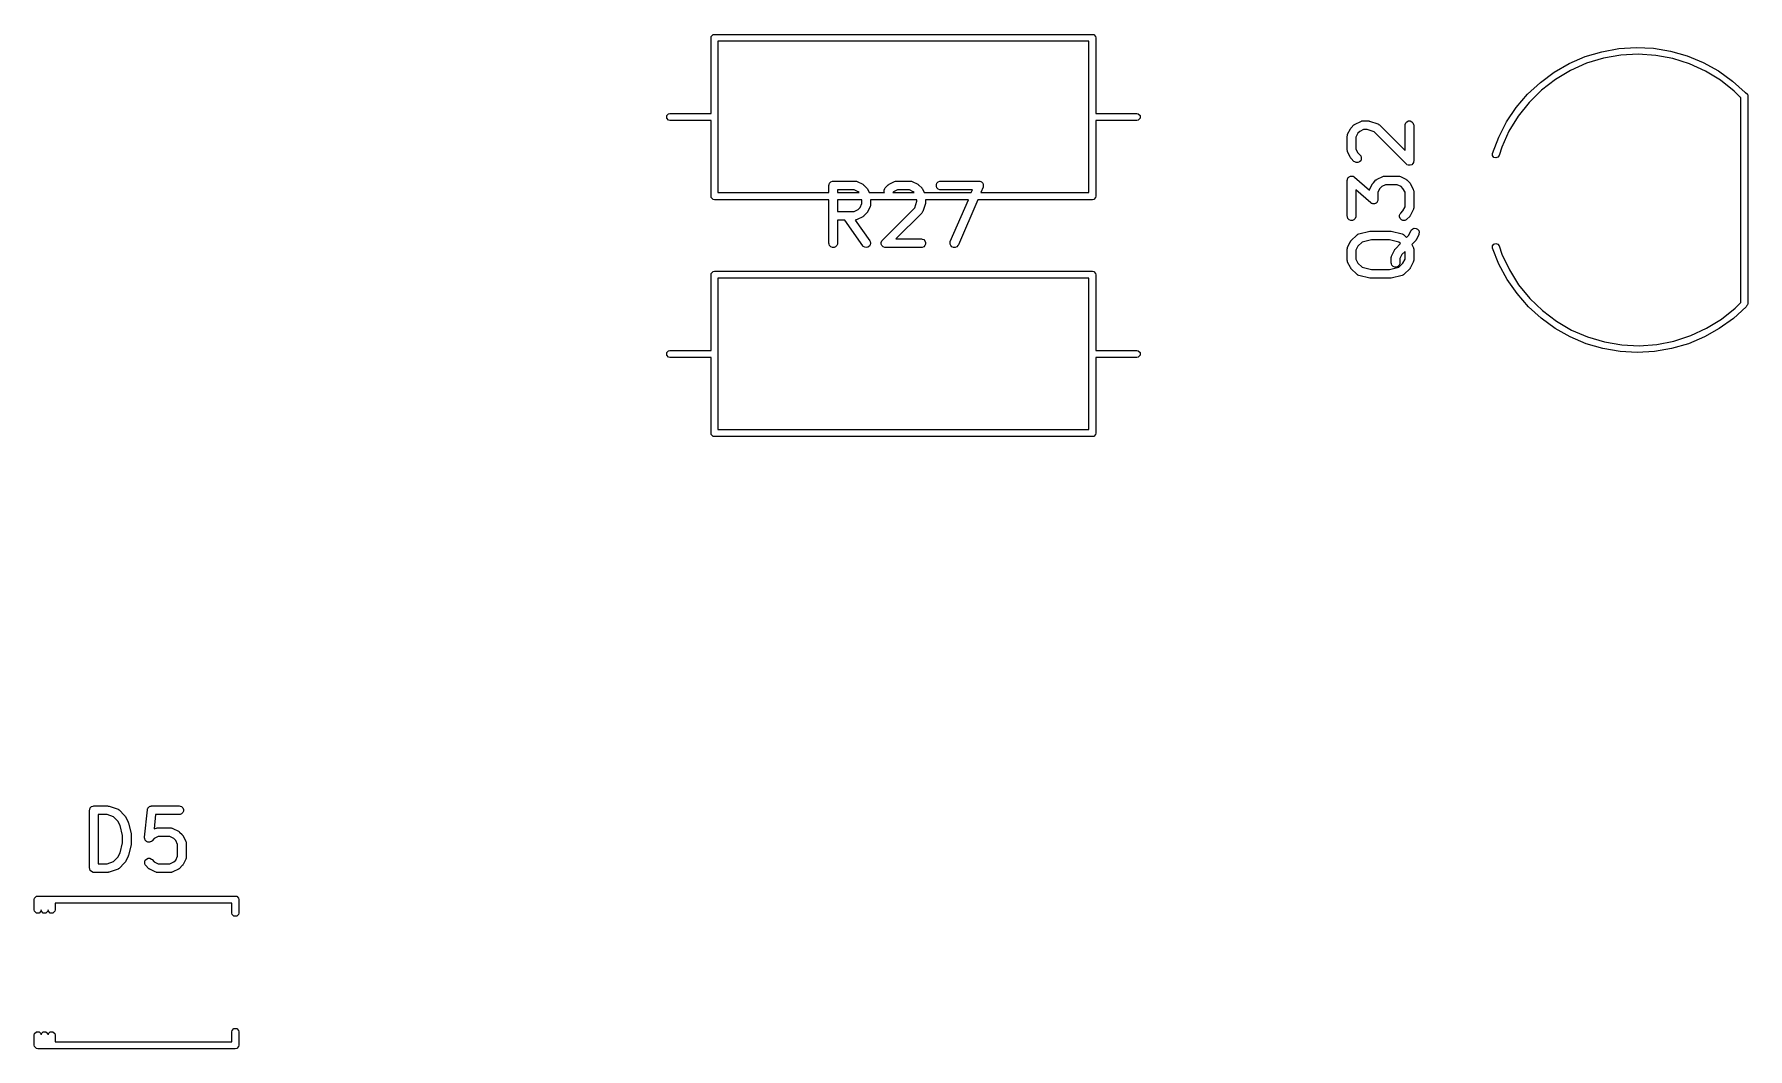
# Model space of a CAD drawing. Extents: x -0.09 to 4.55, y -0.16 to 2.78.
# Drawn here: x 1.472 to 2.64, y -0.125 to 0.566 of the extents above; entities that cross this region are included whole.
import ezdxf

# ---------------------------------------------------------------- set-up
doc = ezdxf.new("R2010")
doc.units = 0
doc.header["$MEASUREMENT"] = 0
doc.layers.add('BLACK', color=7, linetype='CONTINUOUS')

msp = doc.modelspace()

# ---------------------------------------------------------------- linework, layer by layer
at = {"layer": 'BLACK', "linetype": 'CONTINUOUS'}
for p, q in [((1.9335, 0.5634), (1.9336, 0.5643)), ((1.9335, 0.5118), (1.9335, 0.5634)), ((1.9336, 0.5643), (1.9349, 0.5656)), ((1.9349, 0.5656), (1.9358, 0.5657)), ((1.9358, 0.5657), (2.1933, 0.5657)), ((1.9382, 0.561), (1.9382, 0.4579)), ((2.1909, 0.561), (1.9382, 0.561)), ((2.1909, 0.4579), (2.1909, 0.561)), ((2.1933, 0.5657), (2.1942, 0.5656)), ((2.1942, 0.5656), (2.1955, 0.5643)), ((2.1955, 0.5643), (2.1957, 0.5634)), ((2.1957, 0.5634), (2.1957, 0.5118)), ((2.5182, 0.5458), (2.529, 0.5505)), ((2.529, 0.5505), (2.5404, 0.5539)), ((2.5414, 0.5495), (2.53, 0.546)), ((2.5404, 0.5539), (2.552, 0.556)), ((2.5532, 0.5515), (2.5414, 0.5495)), ((2.552, 0.556), (2.5638, 0.5567)), ((2.5651, 0.5522), (2.5532, 0.5515)), ((2.5638, 0.5567), (2.5756, 0.5562)), ((2.5771, 0.5514), (2.5651, 0.5522)), ((2.5756, 0.5562), (2.5872, 0.5542)), ((2.5888, 0.5492), (2.5771, 0.5514)), ((2.5872, 0.5542), (2.5986, 0.551)), ((2.6002, 0.5456), (2.5888, 0.5492)), ((2.5986, 0.551), (2.6095, 0.5465)), ((2.4985, 0.5329), (2.508, 0.5399)), ((2.508, 0.5399), (2.5182, 0.5458)), ((2.519, 0.5411), (2.5088, 0.535)), ((2.53, 0.546), (2.519, 0.5411)), ((2.6111, 0.5406), (2.6002, 0.5456)), ((2.6095, 0.5465), (2.6198, 0.5408)), ((2.6213, 0.5344), (2.6111, 0.5406)), ((2.6198, 0.5408), (2.6294, 0.5339)), ((2.4898, 0.5249), (2.4985, 0.5329)), ((2.4993, 0.5277), (2.4908, 0.5193)), ((2.5088, 0.535), (2.4993, 0.5277)), ((2.6306, 0.5269), (2.6213, 0.5344)), ((2.6294, 0.5339), (2.638, 0.5262)), ((2.6348, 0.5227), (2.6306, 0.5269)), ((2.638, 0.5262), (2.6383, 0.5262)), ((2.6383, 0.5262), (2.6396, 0.5249)), ((2.4755, 0.5061), (2.4821, 0.5159)), ((2.4821, 0.5159), (2.4898, 0.5249)), ((2.4908, 0.5193), (2.4834, 0.5099)), ((2.635, 0.5226), (2.6348, 0.5227)), ((2.6348, 0.5227), (2.6348, 0.5227)), ((2.635, 0.3831), (2.635, 0.5226)), ((2.6396, 0.5249), (2.6398, 0.524)), ((2.6398, 0.524), (2.6398, 0.3823)), ((1.9033, 0.5104), (1.9046, 0.5116)), ((1.9033, 0.5085), (1.9033, 0.5104)), ((1.9046, 0.5073), (1.9033, 0.5085)), ((1.9046, 0.5116), (1.9055, 0.5118)), ((1.9055, 0.5071), (1.9046, 0.5073)), ((1.9055, 0.5118), (1.9335, 0.5118)), ((1.9335, 0.5071), (1.9055, 0.5071)), ((1.9335, 0.4555), (1.9335, 0.5071)), ((2.1957, 0.5118), (2.2236, 0.5118)), ((2.2236, 0.5071), (2.1957, 0.5071)), ((2.1957, 0.5071), (2.1957, 0.4555)), ((2.2236, 0.5118), (2.2245, 0.5116)), ((2.2245, 0.5073), (2.2236, 0.5071)), ((2.2245, 0.5116), (2.2258, 0.5104)), ((2.2258, 0.5085), (2.2245, 0.5073)), ((2.2258, 0.5104), (2.2258, 0.5085)), ((2.3695, 0.5019), (2.3697, 0.5021)), ((2.3697, 0.5021), (2.3715, 0.504)), ((2.3715, 0.504), (2.3718, 0.5042)), ((2.3718, 0.5042), (2.3719, 0.5043)), ((2.3718, 0.5042), (2.3718, 0.5042)), ((2.3719, 0.5043), (2.372, 0.5043)), ((2.372, 0.5043), (2.3721, 0.5044)), ((2.3721, 0.5044), (2.3723, 0.5045)), ((2.3723, 0.5045), (2.3761, 0.5064)), ((2.3761, 0.5064), (2.3766, 0.5066)), ((2.3766, 0.5066), (2.3767, 0.5066)), ((2.3767, 0.5066), (2.3768, 0.5067)), ((2.3768, 0.5067), (2.3774, 0.5067)), ((2.3774, 0.5067), (2.3811, 0.5067)), ((2.3811, 0.5067), (2.3814, 0.5067)), ((2.3814, 0.5067), (2.3815, 0.5067)), ((2.3815, 0.5067), (2.3816, 0.5067)), ((2.3816, 0.5067), (2.3817, 0.5067)), ((2.3817, 0.5067), (2.3818, 0.5066)), ((2.3818, 0.5066), (2.3821, 0.5066)), ((2.3821, 0.5066), (2.3877, 0.5047)), ((2.3877, 0.5047), (2.3882, 0.5045)), ((2.3882, 0.5045), (2.3883, 0.5044)), ((2.3883, 0.5044), (2.3884, 0.5043)), ((2.3884, 0.5043), (2.3888, 0.504)), ((2.3888, 0.504), (2.4063, 0.4865)), ((2.4063, 0.5043), (2.4068, 0.5054)), ((2.4063, 0.5038), (2.4063, 0.5043)), ((2.4063, 0.4865), (2.4063, 0.5038)), ((2.4068, 0.5054), (2.4076, 0.5062)), ((2.4076, 0.5062), (2.4087, 0.5067)), ((2.4087, 0.5067), (2.4098, 0.5067)), ((2.4098, 0.5067), (2.4109, 0.5062)), ((2.4109, 0.5062), (2.4117, 0.5054)), ((2.4117, 0.5054), (2.4121, 0.5043)), ((2.4121, 0.5043), (2.4122, 0.5038)), ((2.4122, 0.5038), (2.4122, 0.4794)), ((2.4701, 0.4956), (2.4755, 0.5061)), ((2.4834, 0.5099), (2.4771, 0.4997)), ((2.3669, 0.4963), (2.367, 0.4968)), ((2.3669, 0.4869), (2.3669, 0.4963)), ((2.367, 0.497), (2.3672, 0.4976)), ((2.367, 0.4969), (2.367, 0.497)), ((2.367, 0.4968), (2.367, 0.4969)), ((2.3672, 0.4976), (2.3691, 0.5013)), ((2.3691, 0.5013), (2.3693, 0.5016)), ((2.3693, 0.5016), (2.3693, 0.5017)), ((2.3693, 0.5017), (2.3694, 0.5017)), ((2.3694, 0.5018), (2.3695, 0.5019)), ((2.3694, 0.5017), (2.3694, 0.5018)), ((2.3742, 0.4983), (2.3728, 0.4956)), ((2.3728, 0.4956), (2.3728, 0.4876)), ((2.3754, 0.4995), (2.3742, 0.4983)), ((2.3781, 0.5008), (2.3754, 0.4995)), ((2.3806, 0.5008), (2.3781, 0.5008)), ((2.3852, 0.4993), (2.3806, 0.5008)), ((2.4072, 0.4773), (2.3852, 0.4993)), ((2.4659, 0.4846), (2.4701, 0.4956)), ((2.4771, 0.4997), (2.4722, 0.4888)), ((2.367, 0.4863), (2.3669, 0.4869)), ((2.367, 0.4862), (2.367, 0.4863)), ((2.367, 0.4861), (2.367, 0.4862)), ((2.3672, 0.4856), (2.367, 0.4861)), ((2.3691, 0.4818), (2.3672, 0.4856)), ((2.3693, 0.4816), (2.3691, 0.4818)), ((2.3693, 0.4815), (2.3693, 0.4816)), ((2.3694, 0.4814), (2.3693, 0.4815)), ((2.3694, 0.4813), (2.3694, 0.4814)), ((2.3695, 0.4813), (2.3694, 0.4813)), ((2.3697, 0.4811), (2.3695, 0.4813)), ((2.3715, 0.4792), (2.3697, 0.4811)), ((2.372, 0.4788), (2.3715, 0.4792)), ((2.373, 0.4784), (2.372, 0.4788)), ((2.3728, 0.4876), (2.3742, 0.4849)), ((2.3742, 0.4849), (2.3757, 0.4834)), ((2.3753, 0.4788), (2.3742, 0.4784)), ((2.3761, 0.4796), (2.3753, 0.4788)), ((2.3757, 0.4834), (2.3761, 0.4829)), ((2.3761, 0.4829), (2.3765, 0.4818)), ((2.3765, 0.4807), (2.3761, 0.4796)), ((2.3765, 0.4818), (2.3765, 0.4807)), ((2.4121, 0.4788), (2.412, 0.4785)), ((2.4122, 0.4794), (2.4121, 0.4788)), ((2.4659, 0.4831), (2.4659, 0.4846)), ((2.4667, 0.4819), (2.4659, 0.4831)), ((2.4681, 0.4815), (2.4667, 0.4819)), ((2.4695, 0.482), (2.4681, 0.4815)), ((2.4704, 0.4831), (2.4695, 0.482)), ((2.4722, 0.4888), (2.4704, 0.4831)), ((2.4704, 0.4831), (2.4704, 0.4831)), ((2.367, 0.4668), (2.3672, 0.4673)), ((2.3672, 0.4673), (2.3673, 0.4677)), ((2.3673, 0.4677), (2.3674, 0.4678)), ((2.3674, 0.4679), (2.3678, 0.4683)), ((2.3674, 0.4678), (2.3674, 0.4679)), ((2.3678, 0.4683), (2.3681, 0.4686)), ((2.3681, 0.4686), (2.3682, 0.4687)), ((2.3682, 0.4687), (2.3687, 0.4689)), ((2.3682, 0.4687), (2.3682, 0.4687)), ((2.3687, 0.4689), (2.3691, 0.4691)), ((2.3691, 0.4691), (2.3692, 0.4691)), ((2.3692, 0.4691), (2.3693, 0.4692)), ((2.3693, 0.4692), (2.3698, 0.4692)), ((2.3698, 0.4692), (2.3703, 0.4692)), ((2.3703, 0.4692), (2.3704, 0.4692)), ((2.3704, 0.4692), (2.3705, 0.4692)), ((2.3705, 0.4692), (2.3709, 0.469)), ((2.3709, 0.469), (2.3713, 0.4688)), ((2.3713, 0.4688), (2.3715, 0.4687)), ((2.3715, 0.4687), (2.3715, 0.4687)), ((2.3715, 0.4687), (2.3716, 0.4687)), ((2.3716, 0.4687), (2.3718, 0.4685)), ((2.3718, 0.4685), (2.382, 0.4596)), ((2.3742, 0.4784), (2.373, 0.4784)), ((2.3871, 0.4669), (2.3873, 0.467)), ((2.3873, 0.467), (2.3911, 0.4689)), ((2.3911, 0.4689), (2.3916, 0.4691)), ((2.3916, 0.4691), (2.3917, 0.4691)), ((2.3917, 0.4691), (2.3918, 0.4692)), ((2.3918, 0.4692), (2.3924, 0.4692)), ((2.3924, 0.4692), (2.4017, 0.4692)), ((2.4017, 0.4692), (2.4023, 0.4692)), ((2.4023, 0.4692), (2.4024, 0.4691)), ((2.4024, 0.4691), (2.4025, 0.4691)), ((2.4025, 0.4691), (2.4031, 0.4689)), ((2.4031, 0.4689), (2.4068, 0.467)), ((2.4068, 0.467), (2.4071, 0.4669)), ((2.4076, 0.4769), (2.4072, 0.4773)), ((2.4084, 0.4766), (2.4076, 0.4769)), ((2.4087, 0.4765), (2.4084, 0.4766)), ((2.4098, 0.4765), (2.4087, 0.4765)), ((2.4087, 0.4765), (2.4087, 0.4765)), ((2.4109, 0.4769), (2.4098, 0.4765)), ((2.4117, 0.4778), (2.4109, 0.4769)), ((2.412, 0.4785), (2.4117, 0.4778)), ((1.9336, 0.4546), (1.9335, 0.4555)), ((1.9382, 0.4579), (2.0138, 0.4579)), ((2.0138, 0.4628), (2.0139, 0.4634)), ((2.0138, 0.4579), (2.0138, 0.4628)), ((2.0139, 0.4634), (2.0143, 0.4644)), ((2.0143, 0.4644), (2.0151, 0.4653)), ((2.0151, 0.4653), (2.0162, 0.4657)), ((2.0162, 0.4657), (2.0168, 0.4658)), ((2.0168, 0.4658), (2.0318, 0.4658)), ((2.0311, 0.4598), (2.0197, 0.4598)), ((2.0197, 0.4598), (2.0197, 0.4579)), ((2.0197, 0.4579), (2.0344, 0.4579)), ((2.0338, 0.4585), (2.0311, 0.4598)), ((2.0318, 0.4658), (2.0323, 0.4657)), ((2.0323, 0.4657), (2.0324, 0.4657)), ((2.0324, 0.4657), (2.0325, 0.4657)), ((2.0325, 0.4657), (2.0331, 0.4654)), ((2.0331, 0.4654), (2.0368, 0.4636)), ((2.0344, 0.4579), (2.0338, 0.4585)), ((2.0368, 0.4636), (2.0371, 0.4634)), ((2.0371, 0.4634), (2.0371, 0.4634)), ((2.0371, 0.4634), (2.0372, 0.4633)), ((2.0372, 0.4633), (2.0373, 0.4633)), ((2.0373, 0.4633), (2.0374, 0.4632)), ((2.0374, 0.4632), (2.0376, 0.463)), ((2.0376, 0.463), (2.0395, 0.4611)), ((2.0395, 0.4611), (2.0397, 0.4609)), ((2.0397, 0.4609), (2.0397, 0.4609)), ((2.0397, 0.4609), (2.0398, 0.4608)), ((2.0398, 0.4608), (2.0398, 0.4607)), ((2.0398, 0.4607), (2.0399, 0.4606)), ((2.0399, 0.4606), (2.04, 0.4604)), ((2.04, 0.4604), (2.0413, 0.4579)), ((2.0413, 0.4579), (2.0516, 0.4579)), ((2.0514, 0.4596), (2.0518, 0.4607)), ((2.0514, 0.4585), (2.0514, 0.4596)), ((2.0516, 0.4579), (2.0514, 0.4585)), ((2.0518, 0.4607), (2.0522, 0.4611)), ((2.0522, 0.4611), (2.054, 0.463)), ((2.054, 0.463), (2.0543, 0.4632)), ((2.0543, 0.4632), (2.0543, 0.4633)), ((2.0543, 0.4633), (2.0544, 0.4633)), ((2.0544, 0.4633), (2.0545, 0.4634)), ((2.0545, 0.4634), (2.0546, 0.4634)), ((2.0546, 0.4634), (2.0548, 0.4636)), ((2.0548, 0.4636), (2.0586, 0.4654)), ((2.0579, 0.4585), (2.0573, 0.4579)), ((2.0573, 0.4579), (2.0719, 0.4579)), ((2.0606, 0.4598), (2.0579, 0.4585)), ((2.0586, 0.4654), (2.0591, 0.4657)), ((2.0591, 0.4657), (2.0592, 0.4657)), ((2.0592, 0.4657), (2.0593, 0.4657)), ((2.0593, 0.4657), (2.0599, 0.4658)), ((2.0599, 0.4658), (2.0693, 0.4658)), ((2.0686, 0.4598), (2.0606, 0.4598)), ((2.0713, 0.4585), (2.0686, 0.4598)), ((2.0693, 0.4658), (2.0698, 0.4657)), ((2.0698, 0.4657), (2.0699, 0.4657)), ((2.0699, 0.4657), (2.07, 0.4657)), ((2.07, 0.4657), (2.0706, 0.4654)), ((2.0706, 0.4654), (2.0743, 0.4636)), ((2.0719, 0.4579), (2.0713, 0.4585)), ((2.0743, 0.4636), (2.0746, 0.4634)), ((2.0746, 0.4634), (2.0746, 0.4634)), ((2.0746, 0.4634), (2.0747, 0.4633)), ((2.0747, 0.4633), (2.0748, 0.4633)), ((2.0748, 0.4633), (2.0749, 0.4632)), ((2.0749, 0.4632), (2.0751, 0.463)), ((2.0751, 0.463), (2.077, 0.4611)), ((2.077, 0.4611), (2.0772, 0.4609)), ((2.0772, 0.4609), (2.0772, 0.4609)), ((2.0772, 0.4609), (2.0773, 0.4608)), ((2.0773, 0.4608), (2.0773, 0.4607)), ((2.0773, 0.4607), (2.0774, 0.4606)), ((2.0774, 0.4606), (2.0775, 0.4604)), ((2.0775, 0.4604), (2.0788, 0.4579)), ((2.0788, 0.4579), (2.1108, 0.4579)), ((2.087, 0.4634), (2.0874, 0.4644)), ((2.087, 0.4622), (2.087, 0.4634)), ((2.0874, 0.4612), (2.087, 0.4622)), ((2.0874, 0.4644), (2.0882, 0.4653)), ((2.0882, 0.4603), (2.0874, 0.4612)), ((2.0882, 0.4653), (2.0893, 0.4657)), ((2.0893, 0.4599), (2.0882, 0.4603)), ((2.0893, 0.4657), (2.0899, 0.4658)), ((2.0899, 0.4598), (2.0893, 0.4599)), ((2.0899, 0.4658), (2.1161, 0.4658)), ((2.1116, 0.4598), (2.0899, 0.4598)), ((2.1108, 0.4579), (2.1116, 0.4598)), ((2.1161, 0.4658), (2.1167, 0.4657)), ((2.1167, 0.4657), (2.1167, 0.4657)), ((2.1167, 0.4657), (2.1167, 0.4657)), ((2.1167, 0.4657), (2.1172, 0.4655)), ((2.1172, 0.4655), (2.1178, 0.4653)), ((2.1188, 0.4616), (2.1172, 0.4579)), ((2.1172, 0.4579), (2.1909, 0.4579)), ((2.1178, 0.4653), (2.1178, 0.4652)), ((2.1178, 0.4652), (2.1178, 0.4652)), ((2.1178, 0.4652), (2.1182, 0.4648)), ((2.1182, 0.4648), (2.1186, 0.4644)), ((2.1186, 0.4644), (2.1186, 0.4644)), ((2.1186, 0.4644), (2.1186, 0.4644)), ((2.1186, 0.4644), (2.1188, 0.4639)), ((2.1188, 0.4639), (2.119, 0.4634)), ((2.119, 0.4622), (2.1188, 0.4616)), ((2.119, 0.4634), (2.119, 0.4634)), ((2.119, 0.4634), (2.119, 0.4633)), ((2.119, 0.4633), (2.119, 0.4628)), ((2.119, 0.4628), (2.119, 0.4622)), ((2.119, 0.4622), (2.119, 0.4622)), ((2.119, 0.4622), (2.119, 0.4622)), ((2.1957, 0.4555), (2.1955, 0.4546)), ((2.367, 0.4666), (2.3669, 0.4667)), ((2.3669, 0.4667), (2.367, 0.4667)), ((2.3669, 0.4663), (2.367, 0.4666)), ((2.3669, 0.4419), (2.3669, 0.4663)), ((2.367, 0.4667), (2.367, 0.4668)), ((2.3829, 0.4509), (2.3728, 0.4598)), ((2.3728, 0.4598), (2.3728, 0.4419)), ((2.382, 0.4596), (2.3822, 0.4601)), ((2.3822, 0.4601), (2.3841, 0.4638)), ((2.3841, 0.4638), (2.3843, 0.4641)), ((2.3843, 0.4641), (2.3843, 0.4642)), ((2.3843, 0.4642), (2.3844, 0.4642)), ((2.3844, 0.4643), (2.3845, 0.4644)), ((2.3844, 0.4642), (2.3844, 0.4643)), ((2.3845, 0.4644), (2.3847, 0.4646)), ((2.3847, 0.4646), (2.3865, 0.4665)), ((2.3865, 0.4665), (2.3868, 0.4667)), ((2.3868, 0.4667), (2.3869, 0.4668)), ((2.3868, 0.4667), (2.3868, 0.4667)), ((2.3869, 0.4668), (2.387, 0.4669)), ((2.387, 0.4669), (2.3871, 0.4669)), ((2.3892, 0.4608), (2.3878, 0.4581)), ((2.3878, 0.4581), (2.3878, 0.4531)), ((2.3904, 0.462), (2.3892, 0.4608)), ((2.3931, 0.4633), (2.3904, 0.462)), ((2.401, 0.4633), (2.3931, 0.4633)), ((2.4037, 0.462), (2.401, 0.4633)), ((2.4049, 0.4608), (2.4037, 0.462)), ((2.4063, 0.4581), (2.4049, 0.4608)), ((2.4063, 0.4482), (2.4063, 0.4581)), ((2.4071, 0.4669), (2.4071, 0.4669)), ((2.4071, 0.4669), (2.4072, 0.4668)), ((2.4072, 0.4668), (2.4073, 0.4667)), ((2.4073, 0.4667), (2.4074, 0.4667)), ((2.4074, 0.4667), (2.4076, 0.4665)), ((2.4076, 0.4665), (2.4095, 0.4646)), ((2.4095, 0.4646), (2.4096, 0.4644)), ((2.4096, 0.4644), (2.4097, 0.4643)), ((2.4097, 0.4643), (2.4098, 0.4642)), ((2.4098, 0.4642), (2.4098, 0.4642)), ((2.4098, 0.4642), (2.4099, 0.4641)), ((2.4099, 0.4641), (2.41, 0.4638)), ((2.41, 0.4638), (2.4119, 0.4601)), ((2.4119, 0.4601), (2.4121, 0.4596)), ((2.4121, 0.4596), (2.4121, 0.4594)), ((2.4121, 0.4594), (2.4121, 0.4593)), ((2.4121, 0.4593), (2.4122, 0.4588)), ((2.4122, 0.4588), (2.4122, 0.4475)), ((1.9349, 0.4533), (1.9336, 0.4546)), ((1.9358, 0.4531), (1.9349, 0.4533)), ((2.0138, 0.4531), (1.9358, 0.4531)), ((2.0138, 0.4234), (2.0138, 0.4531)), ((2.0197, 0.4531), (2.0197, 0.4451)), ((2.0363, 0.4531), (2.0197, 0.4531)), ((2.0197, 0.4451), (2.0311, 0.4451)), ((2.0311, 0.4451), (2.0338, 0.4465)), ((2.0338, 0.4465), (2.035, 0.4477)), ((2.035, 0.4477), (2.0363, 0.4504)), ((2.0363, 0.4504), (2.0363, 0.4531)), ((2.0395, 0.4438), (2.0376, 0.442)), ((2.0397, 0.4441), (2.0395, 0.4438)), ((2.0398, 0.4442), (2.0397, 0.4441)), ((2.0397, 0.4441), (2.0397, 0.4441)), ((2.0399, 0.4444), (2.0398, 0.4443)), ((2.0398, 0.4443), (2.0398, 0.4442)), ((2.04, 0.4446), (2.0399, 0.4444)), ((2.0419, 0.4484), (2.04, 0.4446)), ((2.0421, 0.4489), (2.0419, 0.4484)), ((2.0422, 0.4491), (2.0421, 0.449)), ((2.0421, 0.449), (2.0421, 0.4489)), ((2.0738, 0.4531), (2.0422, 0.4531)), ((2.0422, 0.4531), (2.0422, 0.4497)), ((2.0422, 0.4497), (2.0422, 0.4491)), ((2.0503, 0.4255), (2.0723, 0.4475)), ((2.077, 0.4438), (2.0595, 0.4264)), ((2.0723, 0.4475), (2.0738, 0.452)), ((2.0738, 0.452), (2.0738, 0.4531)), ((2.0773, 0.4443), (2.077, 0.4438)), ((2.0774, 0.4444), (2.0773, 0.4443)), ((2.0777, 0.445), (2.0774, 0.4445)), ((2.0774, 0.4445), (2.0774, 0.4444)), ((2.0796, 0.4506), (2.0777, 0.445)), ((2.0797, 0.4511), (2.0796, 0.451)), ((2.0796, 0.451), (2.0796, 0.4509)), ((2.0796, 0.4509), (2.0796, 0.4506)), ((2.1088, 0.4531), (2.0797, 0.4531)), ((2.0797, 0.4531), (2.0797, 0.4516)), ((2.0797, 0.4516), (2.0797, 0.4513)), ((2.0797, 0.4513), (2.0797, 0.4512)), ((2.0797, 0.4512), (2.0797, 0.4511)), ((2.0965, 0.4246), (2.1088, 0.4531)), ((2.1152, 0.4531), (2.102, 0.4223)), ((2.1933, 0.4531), (2.1152, 0.4531)), ((2.1942, 0.4533), (2.1933, 0.4531)), ((2.1955, 0.4546), (2.1942, 0.4533)), ((2.3832, 0.4507), (2.3829, 0.4509)), ((2.3833, 0.4507), (2.3832, 0.4507)), ((2.3832, 0.4507), (2.3832, 0.4507)), ((2.3834, 0.4506), (2.3833, 0.4507)), ((2.3839, 0.4504), (2.3834, 0.4506)), ((2.3843, 0.4503), (2.3839, 0.4504)), ((2.3844, 0.4503), (2.3843, 0.4503)), ((2.3845, 0.4502), (2.3844, 0.4503)), ((2.385, 0.4503), (2.3845, 0.4502)), ((2.3854, 0.4503), (2.385, 0.4503)), ((2.3855, 0.4503), (2.3854, 0.4503)), ((2.3856, 0.4503), (2.3855, 0.4503)), ((2.3861, 0.4505), (2.3856, 0.4503)), ((2.3865, 0.4507), (2.3861, 0.4505)), ((2.3866, 0.4508), (2.3865, 0.4507)), ((2.3867, 0.4508), (2.3866, 0.4508)), ((2.387, 0.4512), (2.3867, 0.4508)), ((2.3873, 0.4515), (2.387, 0.4512)), ((2.3874, 0.4516), (2.3873, 0.4515)), ((2.3876, 0.4521), (2.3874, 0.4517)), ((2.3874, 0.4517), (2.3874, 0.4516)), ((2.3878, 0.4526), (2.3876, 0.4521)), ((2.3878, 0.4531), (2.3878, 0.4528)), ((2.3878, 0.4528), (2.3878, 0.4528)), ((2.3878, 0.4528), (2.3878, 0.4527)), ((2.3878, 0.4527), (2.3878, 0.4526)), ((2.403, 0.4435), (2.4034, 0.444)), ((2.4034, 0.444), (2.4049, 0.4455)), ((2.4049, 0.4455), (2.4063, 0.4482)), ((2.4119, 0.4462), (2.41, 0.4425)), ((2.4121, 0.4467), (2.4119, 0.4462)), ((2.4122, 0.4475), (2.4121, 0.4469)), ((2.4121, 0.4469), (2.4121, 0.4469)), ((2.4121, 0.4469), (2.4121, 0.4467)), ((2.0246, 0.4392), (2.0197, 0.4392)), ((2.0197, 0.4392), (2.0197, 0.4234)), ((2.0368, 0.4217), (2.0246, 0.4392)), ((2.0323, 0.4393), (2.0318, 0.4392)), ((2.0318, 0.4392), (2.0417, 0.4251)), ((2.0324, 0.4393), (2.0323, 0.4393)), ((2.0325, 0.4393), (2.0324, 0.4393)), ((2.0331, 0.4395), (2.0325, 0.4393)), ((2.0368, 0.4414), (2.0331, 0.4395)), ((2.0371, 0.4416), (2.0368, 0.4414)), ((2.0372, 0.4417), (2.0371, 0.4416)), ((2.0371, 0.4416), (2.0371, 0.4416)), ((2.0373, 0.4417), (2.0372, 0.4417)), ((2.0374, 0.4418), (2.0373, 0.4417)), ((2.0376, 0.442), (2.0374, 0.4418)), ((2.367, 0.4413), (2.3669, 0.4419)), ((2.3674, 0.4403), (2.367, 0.4413)), ((2.3682, 0.4394), (2.3674, 0.4403)), ((2.3693, 0.439), (2.3682, 0.4394)), ((2.3705, 0.439), (2.3693, 0.439)), ((2.3715, 0.4394), (2.3705, 0.439)), ((2.3723, 0.4403), (2.3715, 0.4394)), ((2.3728, 0.4413), (2.3723, 0.4403)), ((2.3728, 0.4419), (2.3728, 0.4413)), ((2.4026, 0.4425), (2.403, 0.4435)), ((2.4026, 0.4413), (2.4026, 0.4425)), ((2.403, 0.4403), (2.4026, 0.4413)), ((2.4039, 0.4394), (2.403, 0.4403)), ((2.4049, 0.439), (2.4039, 0.4394)), ((2.4061, 0.439), (2.4049, 0.439)), ((2.4071, 0.4394), (2.4061, 0.439)), ((2.4076, 0.4398), (2.4071, 0.4394)), ((2.4095, 0.4417), (2.4076, 0.4398)), ((2.4087, 0.4287), (2.4104, 0.432)), ((2.4096, 0.4419), (2.4095, 0.4417)), ((2.4097, 0.442), (2.4096, 0.4419)), ((2.4098, 0.4421), (2.4097, 0.442)), ((2.4099, 0.4422), (2.4098, 0.4421)), ((2.4098, 0.4421), (2.4098, 0.4421)), ((2.41, 0.4425), (2.4099, 0.4422)), ((2.4104, 0.432), (2.4107, 0.4325)), ((2.4107, 0.4325), (2.4115, 0.4332)), ((2.4115, 0.4332), (2.4126, 0.4336)), ((2.4126, 0.4336), (2.4138, 0.4335)), ((2.4138, 0.4335), (2.4148, 0.433)), ((2.4148, 0.433), (2.4156, 0.4321)), ((2.4156, 0.4321), (2.4159, 0.431)), ((2.0139, 0.4229), (2.0138, 0.4234)), ((2.0143, 0.4218), (2.0139, 0.4229)), ((2.0151, 0.421), (2.0143, 0.4218)), ((2.0162, 0.4205), (2.0151, 0.421)), ((2.0173, 0.4205), (2.0162, 0.4205)), ((2.0184, 0.421), (2.0173, 0.4205)), ((2.0192, 0.4218), (2.0184, 0.421)), ((2.0197, 0.4229), (2.0192, 0.4218)), ((2.0197, 0.4234), (2.0197, 0.4229)), ((2.0372, 0.4213), (2.0368, 0.4217)), ((2.0382, 0.4207), (2.0372, 0.4213)), ((2.0393, 0.4205), (2.0382, 0.4207)), ((2.0404, 0.4207), (2.0393, 0.4205)), ((2.0414, 0.4214), (2.0404, 0.4207)), ((2.042, 0.4224), (2.0414, 0.4214)), ((2.0417, 0.4251), (2.042, 0.4246)), ((2.042, 0.4246), (2.0422, 0.4235)), ((2.0422, 0.4235), (2.042, 0.4224)), ((2.0495, 0.424), (2.0499, 0.4251)), ((2.0495, 0.4229), (2.0495, 0.424)), ((2.0499, 0.4218), (2.0495, 0.4229)), ((2.0499, 0.4251), (2.0503, 0.4255)), ((2.0507, 0.421), (2.0499, 0.4218)), ((2.0518, 0.4205), (2.0507, 0.421)), ((2.0524, 0.4205), (2.0518, 0.4205)), ((2.0768, 0.4205), (2.0524, 0.4205)), ((2.0595, 0.4264), (2.0768, 0.4264)), ((2.0768, 0.4264), (2.0773, 0.4263)), ((2.0773, 0.4205), (2.0768, 0.4205)), ((2.0773, 0.4263), (2.0784, 0.4259)), ((2.0784, 0.421), (2.0773, 0.4205)), ((2.0784, 0.4259), (2.0792, 0.4251)), ((2.0792, 0.4218), (2.0784, 0.421)), ((2.0792, 0.4251), (2.0796, 0.424)), ((2.0796, 0.4229), (2.0792, 0.4218)), ((2.0796, 0.424), (2.0796, 0.4229)), ((2.0963, 0.4229), (2.0964, 0.424)), ((2.0968, 0.4218), (2.0963, 0.4229)), ((2.0964, 0.424), (2.0965, 0.4246)), ((2.0976, 0.421), (2.0968, 0.4218)), ((2.0986, 0.4205), (2.0976, 0.421)), ((2.0998, 0.4205), (2.0986, 0.4205)), ((2.1009, 0.421), (2.0998, 0.4205)), ((2.1017, 0.4218), (2.1009, 0.421)), ((2.102, 0.4223), (2.1017, 0.4218)), ((2.367, 0.4202), (2.3672, 0.4207)), ((2.3672, 0.4207), (2.3691, 0.4245)), ((2.3691, 0.4245), (2.3693, 0.4247)), ((2.3693, 0.4248), (2.3694, 0.4249)), ((2.3693, 0.4247), (2.3693, 0.4248)), ((2.3694, 0.4249), (2.3694, 0.425)), ((2.3694, 0.425), (2.3695, 0.425)), ((2.3695, 0.425), (2.3697, 0.4252)), ((2.3697, 0.4252), (2.3734, 0.429)), ((2.3742, 0.4214), (2.3728, 0.4187)), ((2.3734, 0.429), (2.3739, 0.4294)), ((2.3739, 0.4294), (2.3741, 0.4294)), ((2.3741, 0.4294), (2.3742, 0.4296)), ((2.3742, 0.4296), (2.3748, 0.4298)), ((2.377, 0.4242), (2.3742, 0.4214)), ((2.3748, 0.4298), (2.3823, 0.4316)), ((2.3834, 0.4258), (2.377, 0.4242)), ((2.3823, 0.4316), (2.3824, 0.4317)), ((2.3824, 0.4317), (2.3824, 0.4317)), ((2.3824, 0.4317), (2.3826, 0.4317)), ((2.3826, 0.4317), (2.3829, 0.4317)), ((2.3829, 0.4317), (2.3829, 0.4317)), ((2.3829, 0.4317), (2.383, 0.4317)), ((2.383, 0.4317), (2.3961, 0.4317)), ((2.3958, 0.4258), (2.3834, 0.4258)), ((2.4021, 0.4242), (2.3958, 0.4258)), ((2.3961, 0.4317), (2.3962, 0.4317)), ((2.3962, 0.4317), (2.3963, 0.4317)), ((2.3963, 0.4317), (2.3965, 0.4317)), ((2.3965, 0.4317), (2.3967, 0.4317)), ((2.3967, 0.4317), (2.3967, 0.4317)), ((2.3967, 0.4317), (2.3968, 0.4316)), ((2.3968, 0.4316), (2.4043, 0.4298)), ((2.3997, 0.4196), (2.4032, 0.4232)), ((2.4032, 0.4232), (2.4021, 0.4242)), ((2.4043, 0.4298), (2.4049, 0.4296)), ((2.4049, 0.4296), (2.4051, 0.4294)), ((2.4051, 0.4294), (2.4053, 0.4294)), ((2.4053, 0.4294), (2.4057, 0.429)), ((2.4057, 0.429), (2.4074, 0.4273)), ((2.4074, 0.4273), (2.4087, 0.4287)), ((2.4132, 0.4248), (2.411, 0.4226)), ((2.411, 0.4226), (2.4119, 0.4207)), ((2.4119, 0.4207), (2.4121, 0.4202)), ((2.4134, 0.425), (2.4132, 0.4248)), ((2.4135, 0.4251), (2.4134, 0.425)), ((2.4136, 0.4253), (2.4135, 0.4252)), ((2.4135, 0.4252), (2.4135, 0.4251)), ((2.4138, 0.4256), (2.4136, 0.4253)), ((2.4136, 0.4253), (2.4136, 0.4253)), ((2.4156, 0.4293), (2.4138, 0.4256)), ((2.4158, 0.4299), (2.4156, 0.4293)), ((2.4159, 0.431), (2.4158, 0.4299)), ((2.4659, 0.4216), (2.4667, 0.4228)), ((2.4659, 0.4201), (2.4659, 0.4216)), ((2.4667, 0.4228), (2.4681, 0.4232)), ((2.4681, 0.4232), (2.4695, 0.4228)), ((2.4695, 0.4228), (2.4704, 0.4216)), ((2.4704, 0.4216), (2.4704, 0.4216)), ((2.4704, 0.4216), (2.4722, 0.416)), ((2.3669, 0.4194), (2.367, 0.42)), ((2.3669, 0.4119), (2.3669, 0.4194)), ((2.367, 0.4113), (2.3669, 0.4119)), ((2.367, 0.4201), (2.367, 0.4202)), ((2.367, 0.42), (2.367, 0.4201)), ((2.367, 0.4112), (2.367, 0.4113)), ((2.367, 0.4111), (2.367, 0.4112)), ((2.3672, 0.4106), (2.367, 0.4111)), ((2.3691, 0.4068), (2.3672, 0.4106)), ((2.3728, 0.4187), (2.3728, 0.4126)), ((2.3728, 0.4126), (2.3742, 0.4099)), ((2.3742, 0.4099), (2.377, 0.4071)), ((2.3969, 0.4138), (2.397, 0.4144)), ((2.3969, 0.41), (2.3969, 0.4138)), ((2.397, 0.4095), (2.3969, 0.41)), ((2.397, 0.4146), (2.3972, 0.4151)), ((2.397, 0.4145), (2.397, 0.4146)), ((2.397, 0.4144), (2.397, 0.4145)), ((2.3974, 0.4084), (2.397, 0.4095)), ((2.3972, 0.4151), (2.3991, 0.4188)), ((2.3991, 0.4188), (2.3993, 0.4191)), ((2.3993, 0.4192), (2.3994, 0.4193)), ((2.3993, 0.4191), (2.3993, 0.4192)), ((2.3994, 0.4193), (2.3995, 0.4194)), ((2.3994, 0.4193), (2.3994, 0.4193)), ((2.3995, 0.4194), (2.3997, 0.4196)), ((2.4021, 0.4071), (2.4049, 0.4099)), ((2.4028, 0.4095), (2.4023, 0.4084)), ((2.4042, 0.4158), (2.4028, 0.4131)), ((2.4028, 0.4131), (2.4028, 0.41)), ((2.4028, 0.41), (2.4028, 0.4095)), ((2.4063, 0.4179), (2.4042, 0.4158)), ((2.4049, 0.4099), (2.4063, 0.4126)), ((2.4063, 0.4126), (2.4063, 0.4179)), ((2.4119, 0.4106), (2.41, 0.4068)), ((2.4121, 0.4111), (2.4119, 0.4106)), ((2.4121, 0.4202), (2.4121, 0.4201)), ((2.4121, 0.4201), (2.4121, 0.42)), ((2.4121, 0.42), (2.4122, 0.4194)), ((2.4122, 0.4119), (2.4121, 0.4113)), ((2.4121, 0.4113), (2.4121, 0.4112)), ((2.4121, 0.4112), (2.4121, 0.4111)), ((2.4122, 0.4194), (2.4122, 0.4119)), ((2.4702, 0.4092), (2.4659, 0.4201)), ((2.4659, 0.4201), (2.4659, 0.4201)), ((2.4758, 0.3988), (2.4702, 0.4092)), ((2.4722, 0.416), (2.4774, 0.4052)), ((1.9335, 0.402), (1.9336, 0.4029)), ((1.9335, 0.3504), (1.9335, 0.402)), ((1.9336, 0.4029), (1.9349, 0.4042)), ((1.9349, 0.4042), (1.9358, 0.4043)), ((1.9358, 0.4043), (2.1933, 0.4043)), ((1.9382, 0.3996), (1.9382, 0.2965)), ((2.1909, 0.3996), (1.9382, 0.3996)), ((2.1909, 0.2965), (2.1909, 0.3996)), ((2.1933, 0.4043), (2.1942, 0.4042)), ((2.1942, 0.4042), (2.1955, 0.4029)), ((2.1955, 0.4029), (2.1957, 0.402)), ((2.1957, 0.402), (2.1957, 0.3504)), ((2.3693, 0.4066), (2.3691, 0.4068)), ((2.3693, 0.4065), (2.3693, 0.4066)), ((2.3694, 0.4064), (2.3693, 0.4065)), ((2.3694, 0.4063), (2.3694, 0.4064)), ((2.3695, 0.4063), (2.3694, 0.4063)), ((2.3697, 0.4061), (2.3695, 0.4063)), ((2.3734, 0.4023), (2.3697, 0.4061)), ((2.3739, 0.402), (2.3734, 0.4023)), ((2.3741, 0.4019), (2.3739, 0.402)), ((2.3742, 0.4017), (2.3741, 0.4019)), ((2.3748, 0.4015), (2.3742, 0.4017)), ((2.3823, 0.3997), (2.3748, 0.4015)), ((2.377, 0.4071), (2.3834, 0.4055)), ((2.3824, 0.3997), (2.3823, 0.3997)), ((2.3824, 0.3996), (2.3824, 0.3997)), ((2.3826, 0.3996), (2.3824, 0.3996)), ((2.3829, 0.3996), (2.3826, 0.3996)), ((2.383, 0.3996), (2.3829, 0.3996)), ((2.3829, 0.3996), (2.3829, 0.3996)), ((2.3961, 0.3996), (2.383, 0.3996)), ((2.3834, 0.4055), (2.3958, 0.4055)), ((2.3958, 0.4055), (2.4021, 0.4071)), ((2.3962, 0.3996), (2.3961, 0.3996)), ((2.3963, 0.3996), (2.3962, 0.3996)), ((2.3965, 0.3996), (2.3963, 0.3996)), ((2.3967, 0.3996), (2.3965, 0.3996)), ((2.3968, 0.3997), (2.3967, 0.3997)), ((2.3967, 0.3997), (2.3967, 0.3996)), ((2.4043, 0.4015), (2.3968, 0.3997)), ((2.3982, 0.4076), (2.3974, 0.4084)), ((2.3993, 0.4071), (2.3982, 0.4076)), ((2.4004, 0.4071), (2.3993, 0.4071)), ((2.4015, 0.4076), (2.4004, 0.4071)), ((2.4023, 0.4084), (2.4015, 0.4076)), ((2.4049, 0.4017), (2.4043, 0.4015)), ((2.4051, 0.4019), (2.4049, 0.4017)), ((2.4053, 0.402), (2.4051, 0.4019)), ((2.4057, 0.4023), (2.4053, 0.402)), ((2.4095, 0.4061), (2.4057, 0.4023)), ((2.4096, 0.4063), (2.4095, 0.4061)), ((2.4097, 0.4063), (2.4096, 0.4063)), ((2.4098, 0.4064), (2.4097, 0.4063)), ((2.4099, 0.4066), (2.4098, 0.4065)), ((2.4098, 0.4065), (2.4098, 0.4064)), ((2.41, 0.4068), (2.4099, 0.4066)), ((2.4826, 0.3891), (2.4758, 0.3988)), ((2.4774, 0.4052), (2.4837, 0.3951)), ((2.4903, 0.3802), (2.4826, 0.3891)), ((2.4837, 0.3951), (2.4913, 0.3858)), ((2.4913, 0.3858), (2.4999, 0.3775)), ((2.4991, 0.3723), (2.4903, 0.3802)), ((2.4999, 0.3775), (2.5094, 0.3703)), ((2.6219, 0.3718), (2.6312, 0.3792)), ((2.6388, 0.3802), (2.63, 0.3722)), ((2.6312, 0.3792), (2.635, 0.3831)), ((2.6392, 0.381), (2.6388, 0.3802)), ((2.6388, 0.3802), (2.6388, 0.3802)), ((2.6396, 0.3814), (2.6392, 0.381)), ((2.6398, 0.3823), (2.6396, 0.3814)), ((2.5086, 0.3654), (2.4991, 0.3723)), ((2.5189, 0.3596), (2.5086, 0.3654)), ((2.5094, 0.3703), (2.5197, 0.3643)), ((2.5197, 0.3643), (2.5307, 0.3596)), ((2.6009, 0.3605), (2.6117, 0.3655)), ((2.6204, 0.3653), (2.6102, 0.3596)), ((2.6117, 0.3655), (2.6219, 0.3718)), ((2.63, 0.3722), (2.6204, 0.3653)), ((1.9033, 0.3489), (1.9046, 0.3502)), ((1.9046, 0.3502), (1.9055, 0.3504)), ((1.9055, 0.3504), (1.9335, 0.3504)), ((2.1957, 0.3504), (2.2236, 0.3504)), ((2.2236, 0.3504), (2.2245, 0.3502)), ((2.2245, 0.3502), (2.2258, 0.3489)), ((2.5298, 0.355), (2.5189, 0.3596)), ((2.5411, 0.3517), (2.5298, 0.355)), ((2.5307, 0.3596), (2.5422, 0.3562)), ((2.5528, 0.3497), (2.5411, 0.3517)), ((2.5422, 0.3562), (2.5539, 0.3542)), ((2.5539, 0.3542), (2.5659, 0.3536)), ((2.5659, 0.3536), (2.5778, 0.3545)), ((2.5879, 0.3517), (2.5763, 0.3497)), ((2.5778, 0.3545), (2.5895, 0.3568)), ((2.5993, 0.355), (2.5879, 0.3517)), ((2.5895, 0.3568), (2.6009, 0.3605)), ((2.6102, 0.3596), (2.5993, 0.355)), ((1.9033, 0.3471), (1.9033, 0.3489)), ((1.9046, 0.3458), (1.9033, 0.3471)), ((1.9055, 0.3457), (1.9046, 0.3458)), ((1.9335, 0.3457), (1.9055, 0.3457)), ((1.9335, 0.2941), (1.9335, 0.3457)), ((2.2236, 0.3457), (2.1957, 0.3457)), ((2.1957, 0.3457), (2.1957, 0.2941)), ((2.2245, 0.3458), (2.2236, 0.3457)), ((2.2258, 0.3471), (2.2245, 0.3458)), ((2.2258, 0.3489), (2.2258, 0.3471)), ((2.5645, 0.3491), (2.5528, 0.3497)), ((2.5763, 0.3497), (2.5645, 0.3491)), ((1.9336, 0.2932), (1.9335, 0.2941)), ((1.9349, 0.2919), (1.9336, 0.2932)), ((1.9358, 0.2917), (1.9349, 0.2919)), ((1.9382, 0.2965), (2.1909, 0.2965)), ((2.1942, 0.2919), (2.1933, 0.2917)), ((2.1955, 0.2932), (2.1942, 0.2919)), ((2.1957, 0.2941), (2.1955, 0.2932)), ((2.1933, 0.2917), (1.9358, 0.2917)), ((1.5101, 0.0372), (1.5102, 0.0378)), ((1.5101, -0.0022), (1.5101, 0.0372)), ((1.5102, 0.0378), (1.5106, 0.0389)), ((1.5106, 0.0389), (1.5114, 0.0397)), ((1.5114, 0.0397), (1.5125, 0.0401)), ((1.5125, 0.0401), (1.5131, 0.0402)), ((1.5131, 0.0402), (1.5224, 0.0402)), ((1.5224, 0.0402), (1.5227, 0.0401)), ((1.5227, 0.0401), (1.5228, 0.0401)), ((1.5228, 0.0401), (1.5229, 0.0401)), ((1.5229, 0.0401), (1.523, 0.0401)), ((1.523, 0.0401), (1.5231, 0.0401)), ((1.5231, 0.0401), (1.5234, 0.04)), ((1.5234, 0.04), (1.529, 0.0381)), ((1.529, 0.0381), (1.5295, 0.0379)), ((1.5295, 0.0379), (1.5296, 0.0378)), ((1.5296, 0.0378), (1.5297, 0.0378)), ((1.5297, 0.0378), (1.5302, 0.0374)), ((1.5302, 0.0374), (1.5339, 0.0337)), ((1.5476, 0.0188), (1.5495, 0.0375)), ((1.5495, 0.0378), (1.5496, 0.0379)), ((1.5495, 0.0377), (1.5495, 0.0378)), ((1.5495, 0.0375), (1.5495, 0.0377)), ((1.5496, 0.0381), (1.5498, 0.0385)), ((1.5496, 0.0379), (1.5496, 0.0381)), ((1.5498, 0.0385), (1.55, 0.0389)), ((1.55, 0.0389), (1.5501, 0.039)), ((1.5501, 0.039), (1.5502, 0.0391)), ((1.5502, 0.0391), (1.5505, 0.0394)), ((1.5505, 0.0394), (1.5508, 0.0397)), ((1.5508, 0.0397), (1.5509, 0.0397)), ((1.5509, 0.0397), (1.551, 0.0398)), ((1.551, 0.0398), (1.5515, 0.0399)), ((1.5515, 0.0399), (1.5519, 0.0401)), ((1.5519, 0.0401), (1.5521, 0.0401)), ((1.5521, 0.0401), (1.5522, 0.0402)), ((1.5522, 0.0402), (1.5522, 0.0401)), ((1.5522, 0.0401), (1.5524, 0.0402)), ((1.5524, 0.0402), (1.5712, 0.0402)), ((1.5712, 0.0402), (1.5718, 0.0401)), ((1.5718, 0.0401), (1.5728, 0.0397)), ((1.5728, 0.0397), (1.5736, 0.0389)), ((1.5736, 0.0356), (1.5728, 0.0348)), ((1.5736, 0.0389), (1.5741, 0.0378)), ((1.5741, 0.0366), (1.5736, 0.0356)), ((1.5741, 0.0378), (1.5741, 0.0366)), ((1.522, 0.0343), (1.516, 0.0343)), ((1.516, 0.0343), (1.516, 0.0008)), ((1.5265, 0.0328), (1.522, 0.0343)), ((1.5294, 0.0298), (1.5265, 0.0328)), ((1.5309, 0.0268), (1.5294, 0.0298)), ((1.5326, 0.02), (1.5309, 0.0268)), ((1.5339, 0.0337), (1.5341, 0.0334)), ((1.5341, 0.0334), (1.5341, 0.0334)), ((1.5341, 0.0334), (1.5342, 0.0333)), ((1.5342, 0.0333), (1.5343, 0.0332)), ((1.5343, 0.0332), (1.5343, 0.0332)), ((1.5343, 0.0332), (1.5345, 0.0329)), ((1.5345, 0.0329), (1.5363, 0.0292)), ((1.5363, 0.0292), (1.5363, 0.0291)), ((1.5363, 0.0291), (1.5364, 0.0291)), ((1.5364, 0.0291), (1.5364, 0.0289)), ((1.5364, 0.0289), (1.5365, 0.0286)), ((1.5365, 0.0286), (1.5365, 0.0286)), ((1.5365, 0.0286), (1.5366, 0.0286)), ((1.5366, 0.0286), (1.5384, 0.0211)), ((1.5551, 0.0343), (1.5541, 0.0245)), ((1.5541, 0.0245), (1.5549, 0.0249)), ((1.5549, 0.0249), (1.5554, 0.0251)), ((1.5712, 0.0343), (1.5551, 0.0343)), ((1.5554, 0.0251), (1.5555, 0.0251)), ((1.5555, 0.0251), (1.5556, 0.0251)), ((1.5556, 0.0251), (1.5562, 0.0252)), ((1.5562, 0.0252), (1.5656, 0.0252)), ((1.5656, 0.0252), (1.5661, 0.0251)), ((1.5661, 0.0251), (1.5662, 0.0251)), ((1.5662, 0.0251), (1.5663, 0.0251)), ((1.5663, 0.0251), (1.5669, 0.0249)), ((1.5669, 0.0249), (1.5706, 0.023)), ((1.5718, 0.0343), (1.5712, 0.0343)), ((1.5728, 0.0348), (1.5718, 0.0343)), ((1.5309, 0.0082), (1.5326, 0.0151)), ((1.5326, 0.0151), (1.5326, 0.02)), ((1.5384, 0.014), (1.5366, 0.0065)), ((1.5384, 0.0211), (1.5384, 0.021)), ((1.5384, 0.021), (1.5385, 0.0209)), ((1.5385, 0.0141), (1.5384, 0.0141)), ((1.5384, 0.0141), (1.5384, 0.014)), ((1.5385, 0.0209), (1.5385, 0.0207)), ((1.5385, 0.0207), (1.5385, 0.0205)), ((1.5385, 0.0205), (1.5385, 0.0204)), ((1.5385, 0.0204), (1.5385, 0.0203)), ((1.5385, 0.0203), (1.5385, 0.0147)), ((1.5385, 0.0147), (1.5385, 0.0146)), ((1.5385, 0.0146), (1.5385, 0.0146)), ((1.5385, 0.0146), (1.5385, 0.0144)), ((1.5385, 0.0144), (1.5385, 0.0141)), ((1.5476, 0.0182), (1.5476, 0.0188)), ((1.5477, 0.018), (1.5476, 0.0182)), ((1.5477, 0.0179), (1.5477, 0.018)), ((1.5478, 0.0175), (1.5477, 0.0179)), ((1.548, 0.0171), (1.5478, 0.0175)), ((1.5481, 0.017), (1.548, 0.0171)), ((1.5481, 0.0168), (1.5481, 0.017)), ((1.5484, 0.0165), (1.5481, 0.0168)), ((1.5487, 0.0162), (1.5484, 0.0165)), ((1.5488, 0.0161), (1.5487, 0.0162)), ((1.5489, 0.016), (1.5488, 0.0161)), ((1.5493, 0.0158), (1.5489, 0.016)), ((1.5497, 0.0156), (1.5493, 0.0158)), ((1.5498, 0.0156), (1.5497, 0.0156)), ((1.55, 0.0156), (1.5498, 0.0156)), ((1.5504, 0.0156), (1.55, 0.0156)), ((1.5508, 0.0155), (1.5504, 0.0156)), ((1.551, 0.0156), (1.5508, 0.0155)), ((1.5511, 0.0156), (1.551, 0.0156)), ((1.5515, 0.0157), (1.5511, 0.0156)), ((1.552, 0.0159), (1.5515, 0.0157)), ((1.5521, 0.016), (1.552, 0.0159)), ((1.5522, 0.016), (1.5521, 0.016)), ((1.5527, 0.0164), (1.5522, 0.016)), ((1.5542, 0.0179), (1.5527, 0.0164)), ((1.5569, 0.0193), (1.5542, 0.0179)), ((1.5649, 0.0193), (1.5569, 0.0193)), ((1.5676, 0.0179), (1.5649, 0.0193)), ((1.5688, 0.0167), (1.5676, 0.0179)), ((1.5701, 0.014), (1.5688, 0.0167)), ((1.5701, 0.006), (1.5701, 0.014)), ((1.5706, 0.023), (1.5709, 0.0228)), ((1.5709, 0.0228), (1.571, 0.0228)), ((1.571, 0.0228), (1.571, 0.0227)), ((1.571, 0.0227), (1.5711, 0.0227)), ((1.5711, 0.0227), (1.5712, 0.0226)), ((1.5712, 0.0226), (1.5714, 0.0224)), ((1.5714, 0.0224), (1.5733, 0.0206)), ((1.5733, 0.0206), (1.5735, 0.0203)), ((1.5735, 0.0203), (1.5735, 0.0203)), ((1.5735, 0.0203), (1.5736, 0.0202)), ((1.5736, 0.0202), (1.5736, 0.0201)), ((1.5736, 0.0201), (1.5737, 0.02)), ((1.5737, 0.02), (1.5738, 0.0198)), ((1.5738, 0.0198), (1.5757, 0.016)), ((1.5757, 0.016), (1.5759, 0.0155)), ((1.5759, 0.0155), (1.5759, 0.0154)), ((1.5759, 0.0154), (1.576, 0.0153)), ((1.576, 0.0153), (1.576, 0.0147)), ((1.576, 0.0147), (1.576, 0.0053)), ((1.516, 0.0008), (1.522, 0.0008)), ((1.522, 0.0008), (1.5265, 0.0023)), ((1.5265, 0.0023), (1.5294, 0.0052)), ((1.5294, 0.0052), (1.5309, 0.0082)), ((1.5339, 0.0014), (1.5302, -0.0024)), ((1.5341, 0.0016), (1.5339, 0.0014)), ((1.5342, 0.0017), (1.5341, 0.0017)), ((1.5341, 0.0017), (1.5341, 0.0016)), ((1.5343, 0.0018), (1.5342, 0.0017)), ((1.5345, 0.0021), (1.5343, 0.0019)), ((1.5343, 0.0019), (1.5343, 0.0018)), ((1.5363, 0.0059), (1.5345, 0.0021)), ((1.5364, 0.006), (1.5363, 0.0059)), ((1.5363, 0.0059), (1.5363, 0.0059)), ((1.5365, 0.0064), (1.5364, 0.0062)), ((1.5364, 0.0062), (1.5364, 0.006)), ((1.5366, 0.0065), (1.5365, 0.0065)), ((1.5365, 0.0065), (1.5365, 0.0064)), ((1.5477, 0.0022), (1.5481, 0.0032)), ((1.5477, 0.001), (1.5477, 0.0022)), ((1.5481, 0), (1.5477, 0.001)), ((1.5481, 0.0032), (1.5489, 0.004)), ((1.5489, 0.004), (1.55, 0.0045)), ((1.55, 0.0045), (1.5511, 0.0045)), ((1.5511, 0.0045), (1.5522, 0.004)), ((1.5522, 0.004), (1.5527, 0.0037)), ((1.5527, 0.0037), (1.5542, 0.0021)), ((1.5542, 0.0021), (1.5569, 0.0008)), ((1.5569, 0.0008), (1.5649, 0.0008)), ((1.5649, 0.0008), (1.5676, 0.0021)), ((1.5676, 0.0021), (1.5688, 0.0033)), ((1.5688, 0.0033), (1.5701, 0.006)), ((1.5737, 0), (1.5736, 0)), ((1.5738, 0.0003), (1.5737, 0)), ((1.5757, 0.004), (1.5738, 0.0003)), ((1.5759, 0.0046), (1.5757, 0.004)), ((1.576, 0.0048), (1.5759, 0.0047)), ((1.5759, 0.0047), (1.5759, 0.0046)), ((1.576, 0.0053), (1.576, 0.0048)), ((1.5102, -0.0027), (1.5101, -0.0022)), ((1.5106, -0.0038), (1.5102, -0.0027)), ((1.5114, -0.0046), (1.5106, -0.0038)), ((1.5125, -0.0051), (1.5114, -0.0046)), ((1.5131, -0.0051), (1.5125, -0.0051)), ((1.5224, -0.0051), (1.5131, -0.0051)), ((1.5227, -0.0051), (1.5224, -0.0051)), ((1.5228, -0.0051), (1.5227, -0.0051)), ((1.5229, -0.0051), (1.5228, -0.0051)), ((1.523, -0.0051), (1.5229, -0.0051)), ((1.5231, -0.005), (1.523, -0.0051)), ((1.5234, -0.005), (1.5231, -0.005)), ((1.529, -0.0031), (1.5234, -0.005)), ((1.5295, -0.0028), (1.529, -0.0031)), ((1.5296, -0.0028), (1.5295, -0.0028)), ((1.5297, -0.0027), (1.5296, -0.0028)), ((1.5302, -0.0024), (1.5297, -0.0027)), ((1.5485, -0.0005), (1.5481, 0)), ((1.5503, -0.0024), (1.5485, -0.0005)), ((1.5506, -0.0026), (1.5503, -0.0024)), ((1.5507, -0.0027), (1.5506, -0.0026)), ((1.5506, -0.0026), (1.5506, -0.0026)), ((1.5508, -0.0027), (1.5507, -0.0027)), ((1.5509, -0.0028), (1.5508, -0.0027)), ((1.5511, -0.0029), (1.5509, -0.0028)), ((1.5549, -0.0048), (1.5511, -0.0029)), ((1.5554, -0.005), (1.5549, -0.0048)), ((1.5555, -0.005), (1.5554, -0.005)), ((1.5556, -0.0051), (1.5555, -0.005)), ((1.5562, -0.0051), (1.5556, -0.0051)), ((1.5656, -0.0051), (1.5562, -0.0051)), ((1.5661, -0.0051), (1.5656, -0.0051)), ((1.5662, -0.005), (1.5661, -0.0051)), ((1.5663, -0.005), (1.5662, -0.005)), ((1.5669, -0.0048), (1.5663, -0.005)), ((1.5706, -0.0029), (1.5669, -0.0048)), ((1.5709, -0.0028), (1.5706, -0.0029)), ((1.571, -0.0027), (1.5709, -0.0028)), ((1.5711, -0.0026), (1.571, -0.0027)), ((1.571, -0.0027), (1.571, -0.0027)), ((1.5712, -0.0026), (1.5711, -0.0026)), ((1.5714, -0.0024), (1.5712, -0.0026)), ((1.5733, -0.0005), (1.5714, -0.0024)), ((1.5735, -0.0003), (1.5733, -0.0005)), ((1.5736, -0.0001), (1.5735, -0.0002)), ((1.5735, -0.0002), (1.5735, -0.0003)), ((1.5736, 0), (1.5736, -0.0001)), ((1.4724, -0.0236), (1.4726, -0.0227)), ((1.4726, -0.0227), (1.4739, -0.0214)), ((1.4739, -0.0214), (1.4748, -0.0213)), ((1.4748, -0.0213), (1.6094, -0.0213)), ((1.6094, -0.0213), (1.6104, -0.0214)), ((1.6104, -0.0214), (1.6116, -0.0227)), ((1.6116, -0.0227), (1.6118, -0.0236)), ((1.4724, -0.0307), (1.4724, -0.0236)), ((1.4726, -0.0316), (1.4724, -0.0307)), ((1.4739, -0.0329), (1.4726, -0.0316)), ((1.4757, -0.0329), (1.4739, -0.0329)), ((1.477, -0.0316), (1.4757, -0.0329)), ((1.4772, -0.0307), (1.477, -0.0316)), ((1.4773, -0.0316), (1.4772, -0.0307)), ((1.4786, -0.0329), (1.4773, -0.0316)), ((1.4804, -0.0329), (1.4786, -0.0329)), ((1.4817, -0.0316), (1.4804, -0.0329)), ((1.4819, -0.0307), (1.4817, -0.0316)), ((1.4821, -0.0316), (1.4819, -0.0307)), ((1.4833, -0.0329), (1.4821, -0.0316)), ((1.4852, -0.0329), (1.4833, -0.0329)), ((1.4864, -0.0316), (1.4852, -0.0329)), ((1.4866, -0.0307), (1.4864, -0.0316)), ((1.6071, -0.026), (1.4866, -0.026)), ((1.4866, -0.026), (1.4866, -0.0307)), ((1.6071, -0.0328), (1.6071, -0.026)), ((1.6073, -0.0337), (1.6071, -0.0328)), ((1.6085, -0.0349), (1.6073, -0.0337)), ((1.6104, -0.0349), (1.6085, -0.0349)), ((1.6116, -0.0337), (1.6104, -0.0349)), ((1.6118, -0.0328), (1.6116, -0.0337)), ((1.6118, -0.0236), (1.6118, -0.0328)), ((1.4724, -0.1157), (1.4726, -0.1148)), ((1.4724, -0.1228), (1.4724, -0.1157)), ((1.4726, -0.1148), (1.4739, -0.1136)), ((1.4739, -0.1136), (1.4757, -0.1136)), ((1.4757, -0.1136), (1.477, -0.1148)), ((1.477, -0.1148), (1.4772, -0.1157)), ((1.4772, -0.1157), (1.4773, -0.1148)), ((1.4773, -0.1148), (1.4786, -0.1136)), ((1.4786, -0.1136), (1.4804, -0.1136)), ((1.4804, -0.1136), (1.4817, -0.1148)), ((1.4817, -0.1148), (1.4819, -0.1157)), ((1.4819, -0.1157), (1.4821, -0.1148)), ((1.4821, -0.1148), (1.4833, -0.1136)), ((1.4833, -0.1136), (1.4852, -0.1136)), ((1.4852, -0.1136), (1.4864, -0.1148)), ((1.4864, -0.1148), (1.4866, -0.1157)), ((1.4866, -0.1157), (1.4866, -0.1205)), ((1.6071, -0.1137), (1.6073, -0.1128)), ((1.6071, -0.1205), (1.6071, -0.1137)), ((1.6073, -0.1128), (1.6085, -0.1115)), ((1.6085, -0.1115), (1.6104, -0.1115)), ((1.6104, -0.1115), (1.6116, -0.1128)), ((1.6116, -0.1128), (1.6118, -0.1137)), ((1.6118, -0.1137), (1.6118, -0.1228)), ((1.4726, -0.1237), (1.4724, -0.1228)), ((1.4739, -0.125), (1.4726, -0.1237)), ((1.4748, -0.1252), (1.4739, -0.125)), ((1.6094, -0.1252), (1.4748, -0.1252)), ((1.4866, -0.1205), (1.6071, -0.1205)), ((1.6104, -0.125), (1.6094, -0.1252)), ((1.6116, -0.1237), (1.6104, -0.125)), ((1.6118, -0.1228), (1.6116, -0.1237))]:
    msp.add_line(p, q, dxfattribs=at)

doc.saveas('drawing.dxf')
